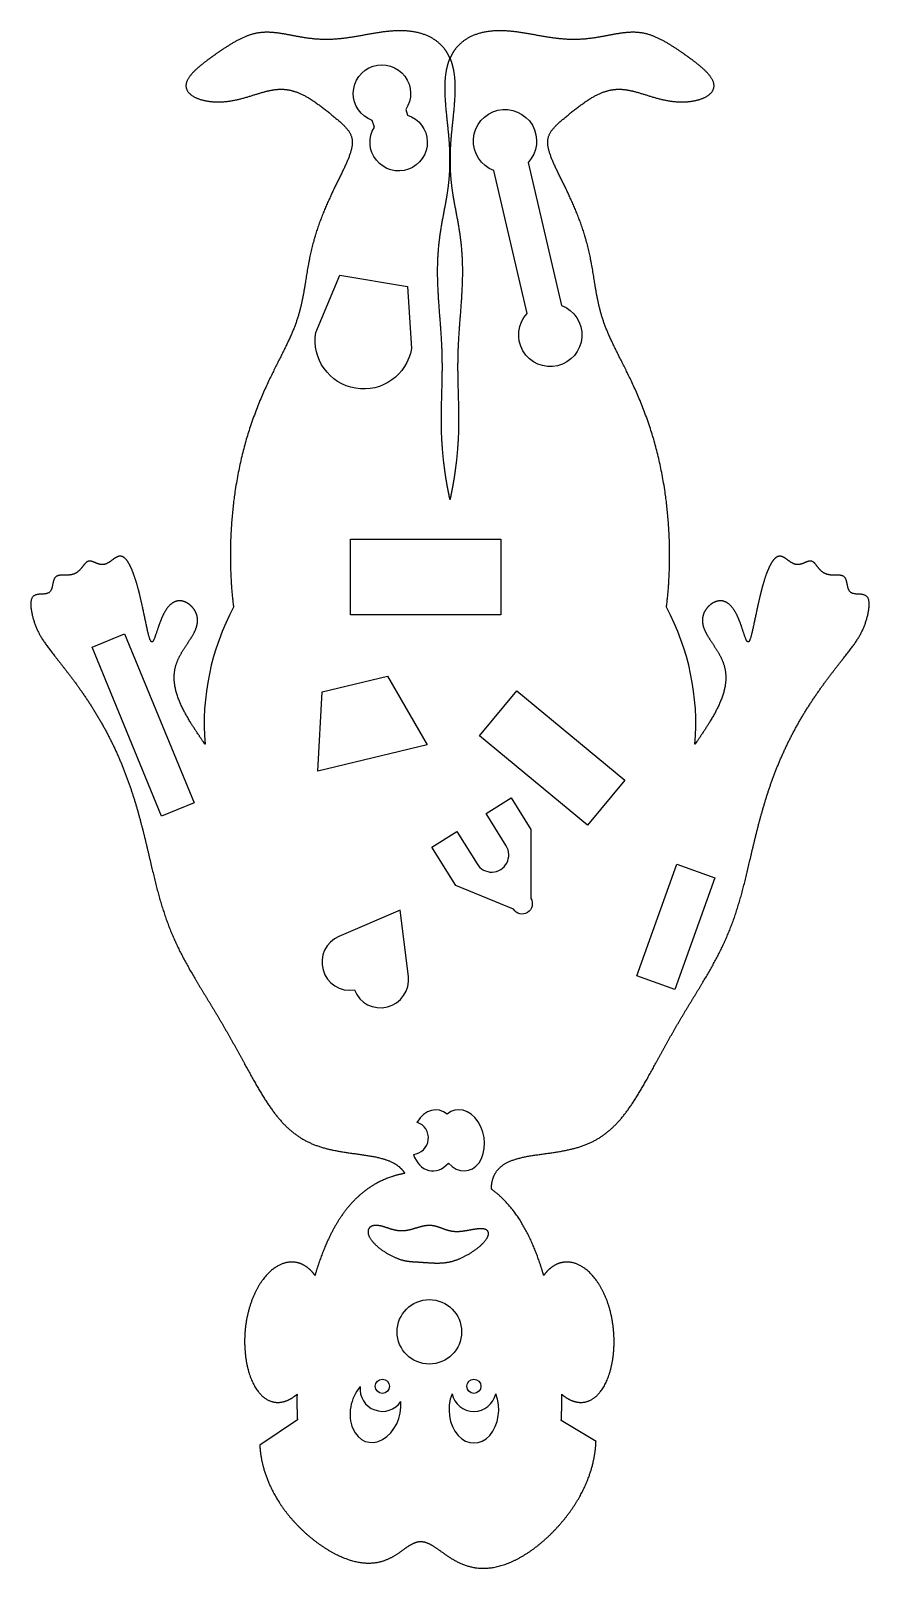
# Model space of a CAD drawing. Header units: millimetres. Extents: x -60 to 60, y -106 to 113.
import ezdxf

# ---------------------------------------------------------------- set-up
doc = ezdxf.new("R2010")
doc.units = ezdxf.units.MM
doc.layers.get('0').update_dxf_attribs({"linetype": 'CONTINUOUS'})

msp = doc.modelspace()

# ---------------------------------------------------------------- linework, layer by layer
for p, q in [((-21.73, -85.1), (-27.09, -88.72)), ((20.79, -88.22), (15.85, -85.19))]:
    msp.add_line(p, q)
for points in [[(-10.76, 98.96), (-11.07, 99.9, -2.921474), (-6.31, 101.45), (-6.06, 100.67, -2.919707)], [(10.99, 72.43), (6.24, 92.77, -3.296663), (11.11, 93.9), (15.86, 73.57, -3.296663)], [(-15.68, 77.86), (-6.06, 76.25), (-5.48, 67.43, -1), (-19.11, 69.72)], [(0.82, -9.04), (-2.58, -3.58), (0.98, -1.36), (3.85, -5.97, 1), (8, -3.39), (5.13, 1.22), (8.7, 3.44), (11.5, -1.07), (11.5, -10.87, -1), (9.03, -12.41)], [(-15.81, -16.28, 0.881247), (-13.62, -23.91, 0.881247), (-5.93, -21.97), (-7.08, -12.54)]]:
    msp.add_lwpolyline(points, format="xyb", close=True)
for points in [[(-14.15, 29.49), (-14.15, 40.28), (7.26, 40.28), (7.26, 29.49)], [(-41.06, 0.83), (-50.95, 24.9), (-46.33, 26.8), (-36.43, 2.73)], [(-18.21, 18.56), (-8.91, 20.79), (-3.26, 10.99), (-18.81, 7.27)], [(24.88, 5.95), (19.57, -0.44), (4.21, 12.3), (9.52, 18.7)], [(26.58, -21.89), (32.29, -5.99), (37.73, -7.94), (32.03, -23.85)]]:
    msp.add_lwpolyline(points, close=True)
for centre, radius in [((-2.94, -72.59), 4.59), ((-9.63, -80.34), 1.01), ((3.4, -80.34), 1.01)]:
    msp.add_circle(centre, radius)
for centre, radius, start, end in [((0, 14), 35, 151.7125, 184.7965), ((0, 14), 35, -4.7965, 28.2875), ((-5.44, -44.98), 2.36, -84.4076, 71.7497), ((-9.63, -80.73), 3.18, 173.655, 326.0633), ((3.4, -80.73), 3.18, 192.0487, 347.9513)]:
    msp.add_arc(centre, radius, start, end)
for centre, major_axis, ratio, start_param, end_param in [((-2.23, -45.33), (0.48, 4.34), 0.738703, 5.825825, 7.297219), ((1.64, -45.31), (-0.85, 4.31), 0.735238, 2.273388, 6.686609), ((-2.23, -45.33), (0.48, 4.34), 0.738703, 2.127559, 3.957453), ((-10.6, -83.66), (1.23, 4.59), 0.74488, 0.991632, 5.157726), ((3.4, -83.66), (0, 4.75), 0.74488, 1.074468, 5.208718)]:
    msp.add_ellipse(centre, major_axis=major_axis, ratio=ratio, start_param=start_param, end_param=end_param)
for points, knots in [([(0, 108.73), (-0.08, 108.93), (-0.36, 109.51), (-0.92, 110.4), (-1.97, 111.43), (-3.69, 112.31), (-5.96, 112.75), (-8.38, 112.7), (-10.84, 112.33), (-13.27, 111.85), (-15.64, 111.47), (-17.96, 111.35), (-20.22, 111.56), (-22.39, 111.98), (-24.44, 112.39), (-26.35, 112.56), (-28.13, 112.3), (-29.88, 111.58), (-31.7, 110.5), (-33.6, 109.19), (-35.49, 107.81), (-37.03, 106.44), (-37.83, 105.12), (-37.56, 103.92), (-36.24, 102.98), (-34.18, 102.46), (-31.8, 102.49), (-29.45, 103.01), (-27.27, 103.76), (-25.26, 104.36), (-23.34, 104.47), (-21.45, 103.92), (-19.57, 102.83), (-17.76, 101.47), (-16.12, 100.13), (-14.8, 98.97), (-13.96, 97.88), (-13.76, 96.6), (-14.22, 94.92), (-15.2, 92.8), (-16.48, 90.28), (-17.79, 87.5), (-18.91, 84.62), (-19.72, 81.79), (-20.26, 79.08), (-20.63, 76.55), (-21.03, 74.17), (-21.59, 71.9), (-22.44, 69.64), (-23.59, 67.24), (-24.99, 64.55), (-26.52, 61.41), (-28.05, 57.69), (-29.44, 53.34), (-30.53, 48.36), (-31.21, 42.87), (-31.37, 38.08), (-31.22, 34.45), (-31, 32.02), (-30.84, 30.75), (-30.82, 30.59)], [-0.6607827, -0.6607827, -0.6607827, -0.6607827, -0.6607827, -0.6607827, -0.6555556, -0.6444444, -0.6333333, -0.6222222, -0.6111111, -0.6, -0.5888889, -0.5777778, -0.5666667, -0.5555556, -0.5444444, -0.5333333, -0.5222222, -0.5111111, -0.5, -0.4888889, -0.4777778, -0.4666667, -0.4555556, -0.4444444, -0.4333333, -0.4222222, -0.4111111, -0.4, -0.3888889, -0.3777778, -0.3666667, -0.3555556, -0.3444444, -0.3333333, -0.3222222, -0.3111111, -0.3, -0.2888889, -0.2777778, -0.2666667, -0.2555556, -0.2444444, -0.2333333, -0.2222222, -0.2111111, -0.2, -0.1888889, -0.1777778, -0.1666667, -0.1555556, -0.1444444, -0.1333333, -0.1222222, -0.1111111, -0.1, -0.0888889, -0.0777778, -0.0666667, -0.0555556, -0.0539272, -0.0539272, -0.0539272, -0.0539272, -0.0539272, -0.0539272]), ([(30.82, 30.59), (30.84, 30.75), (31, 32.02), (31.22, 34.45), (31.37, 38.08), (31.21, 42.87), (30.53, 48.36), (29.44, 53.34), (28.05, 57.69), (26.52, 61.41), (24.99, 64.55), (23.59, 67.24), (22.44, 69.64), (21.59, 71.9), (21.03, 74.17), (20.63, 76.55), (20.26, 79.08), (19.72, 81.79), (18.91, 84.62), (17.79, 87.5), (16.48, 90.28), (15.2, 92.8), (14.22, 94.92), (13.76, 96.6), (13.96, 97.88), (14.8, 98.97), (16.12, 100.13), (17.76, 101.47), (19.57, 102.83), (21.45, 103.92), (23.34, 104.47), (25.26, 104.36), (27.27, 103.76), (29.45, 103.01), (31.8, 102.49), (34.18, 102.46), (36.24, 102.98), (37.56, 103.92), (37.83, 105.12), (37.03, 106.44), (35.49, 107.81), (33.6, 109.19), (31.7, 110.5), (29.88, 111.58), (28.13, 112.3), (26.35, 112.56), (24.44, 112.39), (22.39, 111.98), (20.22, 111.56), (17.96, 111.35), (15.64, 111.47), (13.27, 111.85), (10.84, 112.33), (8.38, 112.7), (5.96, 112.75), (3.69, 112.31), (1.97, 111.43), (0.92, 110.4), (0.36, 109.51), (0.08, 108.93), (0, 108.73)], [0.0539272, 0.0539272, 0.0539272, 0.0539272, 0.0539272, 0.0539272, 0.0555556, 0.0666667, 0.0777778, 0.0888889, 0.1, 0.1111111, 0.1222222, 0.1333333, 0.1444444, 0.1555556, 0.1666667, 0.1777778, 0.1888889, 0.2, 0.2111111, 0.2222222, 0.2333333, 0.2444444, 0.2555556, 0.2666667, 0.2777778, 0.2888889, 0.3, 0.3111111, 0.3222222, 0.3333333, 0.3444444, 0.3555556, 0.3666667, 0.3777778, 0.3888889, 0.4, 0.4111111, 0.4222222, 0.4333333, 0.4444444, 0.4555556, 0.4666667, 0.4777778, 0.4888889, 0.5, 0.5111111, 0.5222222, 0.5333333, 0.5444444, 0.5555556, 0.5666667, 0.5777778, 0.5888889, 0.6, 0.6111111, 0.6222222, 0.6333333, 0.6444444, 0.6555556, 0.6607827, 0.6607827, 0.6607827, 0.6607827, 0.6607827, 0.6607827]), ([(0, 94.94), (-0.01, 95.29), (-0.04, 96.19), (-0.14, 97.68), (-0.37, 99.77), (-0.67, 102.45), (-0.79, 104.95), (-0.62, 106.73), (-0.33, 107.88), (-0.09, 108.52), (0, 108.73)], [-0.71809549, -0.71809549, -0.71809549, -0.71809549, -0.71809549, -0.71809549, -0.71111111, -0.7, -0.68888889, -0.67777778, -0.66666667, -0.66078272, -0.66078272, -0.66078272, -0.66078272, -0.66078272, -0.66078272]), ([(0, 108.73), (0.09, 108.52), (0.33, 107.88), (0.62, 106.73), (0.79, 104.95), (0.67, 102.45), (0.37, 99.77), (0.14, 97.68), (0.04, 96.19), (0.01, 95.29), (0, 94.94)], [0.66078272, 0.66078272, 0.66078272, 0.66078272, 0.66078272, 0.66078272, 0.66666667, 0.67777778, 0.68888889, 0.7, 0.71111111, 0.71809549, 0.71809549, 0.71809549, 0.71809549, 0.71809549, 0.71809549]), ([(0, 93.56), (0, 93.63), (-0.01, 93.9), (-0.01, 94.18), (-0.01, 94.46), (0, 94.73), (0, 94.94)], [-0.723723532, -0.723723532, -0.723723532, -0.723723532, -0.723723532, -0.723723532, -0.722222222, -0.718095492, -0.718095492, -0.718095492, -0.718095492, -0.718095492, -0.718095492]), ([(0, 94.94), (0, 94.73), (0.01, 94.46), (0.01, 94.18), (0.01, 93.9), (0, 93.63), (0, 93.56)], [0.718095492, 0.718095492, 0.718095492, 0.718095492, 0.718095492, 0.718095492, 0.722222222, 0.723723532, 0.723723532, 0.723723532, 0.723723532, 0.723723532, 0.723723532]), ([(-0.58, 49), (-0.67, 49.58), (-0.87, 50.96), (-1.1, 53.04), (-1.25, 55.65), (-1.24, 58.59), (-1.14, 61.44), (-1.07, 64.15), (-1.09, 66.85), (-1.24, 69.62), (-1.48, 72.48), (-1.7, 75.37), (-1.81, 78.24), (-1.73, 81.02), (-1.44, 83.67), (-0.98, 86.21), (-0.49, 88.64), (-0.19, 90.6), (-0.06, 92.1), (-0.01, 93.09), (0, 93.56)], [-0.8966407, -0.8966407, -0.8966407, -0.8966407, -0.8966407, -0.8966407, -0.8888889, -0.8777778, -0.8666667, -0.8555556, -0.8444444, -0.8333333, -0.8222222, -0.8111111, -0.8, -0.7888889, -0.7777778, -0.7666667, -0.7555556, -0.7444444, -0.7333333, -0.7237235, -0.7237235, -0.7237235, -0.7237235, -0.7237235, -0.7237235]), ([(0, 93.56), (0.01, 93.09), (0.06, 92.1), (0.19, 90.6), (0.49, 88.64), (0.98, 86.21), (1.44, 83.67), (1.73, 81.02), (1.81, 78.24), (1.7, 75.37), (1.48, 72.48), (1.24, 69.62), (1.09, 66.85), (1.07, 64.15), (1.14, 61.44), (1.24, 58.59), (1.25, 55.65), (1.1, 53.04), (0.87, 50.96), (0.67, 49.58), (0.58, 49)], [0.7237235, 0.7237235, 0.7237235, 0.7237235, 0.7237235, 0.7237235, 0.7333333, 0.7444444, 0.7555556, 0.7666667, 0.7777778, 0.7888889, 0.8, 0.8111111, 0.8222222, 0.8333333, 0.8444444, 0.8555556, 0.8666667, 0.8777778, 0.8888889, 0.8966407, 0.8966407, 0.8966407, 0.8966407, 0.8966407, 0.8966407]), ([(0, 45.92), (-0.08, 46.28), (-0.21, 46.92), (-0.33, 47.54), (-0.44, 48.15), (-0.54, 48.74), (-0.58, 49)], [-0.904509956, -0.904509956, -0.904509956, -0.904509956, -0.904509956, -0.904509956, -0.9, -0.896640656, -0.896640656, -0.896640656, -0.896640656, -0.896640656, -0.896640656]), ([(0.58, 49), (0.54, 48.74), (0.44, 48.15), (0.33, 47.54), (0.21, 46.92), (0.08, 46.28), (0, 45.92)], [0.896640656, 0.896640656, 0.896640656, 0.896640656, 0.896640656, 0.896640656, 0.9, 0.904509956, 0.904509956, 0.904509956, 0.904509956, 0.904509956, 0.904509956]), ([(-34.88, 11.07), (-35.09, 11.38), (-35.59, 12.1), (-36.35, 13.22), (-37.32, 14.74), (-38.33, 16.61), (-39.06, 18.48), (-39.37, 20.23), (-39.25, 21.83), (-38.74, 23.27), (-37.96, 24.59), (-37.12, 25.8), (-36.38, 26.94), (-35.93, 28.04), (-35.87, 29.09), (-36.2, 30.06), (-36.86, 30.88), (-37.74, 31.46), (-38.7, 31.63), (-39.65, 31.26), (-40.49, 30.31), (-41.16, 28.92), (-41.67, 27.39), (-42.06, 26.13), (-42.37, 25.47), (-42.65, 25.65), (-42.95, 26.67), (-43.31, 28.4), (-43.76, 30.6), (-44.29, 32.94), (-44.91, 35.09), (-45.6, 36.78), (-46.31, 37.77), (-47.04, 38.01), (-47.76, 37.61), (-48.49, 36.95), (-49.27, 36.55), (-50.09, 36.69), (-50.87, 37.13), (-51.52, 37.3), (-52.03, 36.82), (-52.56, 35.97), (-53.31, 35.27), (-54.34, 35.1), (-55.4, 35.2), (-56.18, 35.1), (-56.51, 34.43), (-56.6, 33.45), (-56.87, 32.66), (-57.57, 32.42), (-58.51, 32.48), (-59.32, 32.35), (-59.72, 31.73), (-59.74, 30.68), (-59.51, 29.47), (-59.17, 28.31), (-58.75, 27.26), (-58.22, 26.28), (-57.53, 25.25), (-56.64, 24.09), (-55.55, 22.72), (-54.28, 21.1), (-52.88, 19.23), (-51.42, 17.11), (-49.96, 14.77), (-48.57, 12.25), (-47.29, 9.59), (-46.16, 6.84), (-45.18, 4.04), (-44.35, 1.23), (-43.62, -1.55), (-42.98, -4.26), (-42.38, -6.88), (-41.77, -9.39), (-41.11, -11.77), (-40.37, -14.02), (-39.54, -16.15), (-38.6, -18.18), (-37.57, -20.14), (-36.47, -22.06), (-35.31, -23.97), (-34.12, -25.9), (-32.93, -27.87), (-31.76, -29.88), (-30.61, -31.94), (-29.48, -34.01), (-28.37, -36.05), (-27.26, -38.02), (-26.13, -39.88), (-24.95, -41.56), (-23.7, -43.04), (-22.34, -44.29), (-20.86, -45.28), (-19.23, -46.04), (-17.44, -46.58), (-15.52, -46.95), (-13.5, -47.23), (-11.46, -47.49), (-9.52, -47.87), (-8.08, -48.41), (-7.19, -49.03), (-6.71, -49.59), (-6.49, -49.94), (-6.45, -50.01)], [-0.867445, -0.867445, -0.867445, -0.867445, -0.867445, -0.867445, -0.8608696, -0.8521739, -0.8434783, -0.8347826, -0.826087, -0.8173913, -0.8086957, -0.8, -0.7913043, -0.7826087, -0.773913, -0.7652174, -0.7565217, -0.7478261, -0.7391304, -0.7304348, -0.7217391, -0.7130435, -0.7043478, -0.6956522, -0.6869565, -0.6782609, -0.6695652, -0.6608696, -0.6521739, -0.6434783, -0.6347826, -0.626087, -0.6173913, -0.6086957, -0.6, -0.5913043, -0.5826087, -0.573913, -0.5652174, -0.5565217, -0.5478261, -0.5391304, -0.5304348, -0.5217391, -0.5130435, -0.5043478, -0.4956522, -0.4869565, -0.4782609, -0.4695652, -0.4608696, -0.4521739, -0.4434783, -0.4347826, -0.426087, -0.4173913, -0.4086957, -0.4, -0.3913043, -0.3826087, -0.373913, -0.3652174, -0.3565217, -0.3478261, -0.3391304, -0.3304348, -0.3217391, -0.3130435, -0.3043478, -0.2956522, -0.2869565, -0.2782609, -0.2695652, -0.2608696, -0.2521739, -0.2434783, -0.2347826, -0.226087, -0.2173913, -0.2086957, -0.2, -0.1913043, -0.1826087, -0.173913, -0.1652174, -0.1565217, -0.1478261, -0.1391304, -0.1304348, -0.1217391, -0.1130435, -0.1043478, -0.0956522, -0.0869565, -0.0782609, -0.0695652, -0.0608696, -0.0521739, -0.0434783, -0.0347826, -0.026087, -0.0173913, -0.0150859, -0.0150859, -0.0150859, -0.0150859, -0.0150859, -0.0150859]), ([(5.89, -52.26), (5.89, -52.04), (5.93, -51.4), (6.12, -50.47), (6.67, -49.43), (7.83, -48.5), (9.52, -47.87), (11.46, -47.49), (13.5, -47.23), (15.52, -46.95), (17.44, -46.58), (19.23, -46.04), (20.86, -45.28), (22.34, -44.29), (23.7, -43.04), (24.95, -41.56), (26.13, -39.88), (27.26, -38.02), (28.37, -36.05), (29.48, -34.01), (30.61, -31.94), (31.76, -29.88), (32.93, -27.87), (34.12, -25.9), (35.31, -23.97), (36.47, -22.06), (37.57, -20.14), (38.6, -18.18), (39.54, -16.15), (40.37, -14.02), (41.11, -11.77), (41.77, -9.39), (42.38, -6.88), (42.98, -4.26), (43.62, -1.55), (44.35, 1.23), (45.18, 4.04), (46.16, 6.84), (47.29, 9.59), (48.57, 12.25), (49.96, 14.77), (51.42, 17.11), (52.88, 19.23), (54.28, 21.1), (55.55, 22.72), (56.64, 24.09), (57.53, 25.25), (58.22, 26.28), (58.75, 27.26), (59.17, 28.31), (59.51, 29.47), (59.74, 30.68), (59.72, 31.73), (59.32, 32.35), (58.51, 32.48), (57.57, 32.42), (56.87, 32.66), (56.6, 33.45), (56.51, 34.43), (56.18, 35.1), (55.4, 35.2), (54.34, 35.1), (53.31, 35.27), (52.56, 35.97), (52.03, 36.82), (51.52, 37.3), (50.87, 37.13), (50.09, 36.69), (49.27, 36.55), (48.49, 36.95), (47.76, 37.61), (47.04, 38.01), (46.31, 37.77), (45.6, 36.78), (44.91, 35.09), (44.29, 32.94), (43.76, 30.6), (43.31, 28.4), (42.95, 26.67), (42.65, 25.65), (42.37, 25.47), (42.06, 26.13), (41.67, 27.39), (41.16, 28.92), (40.49, 30.31), (39.65, 31.26), (38.7, 31.63), (37.74, 31.46), (36.86, 30.88), (36.2, 30.06), (35.87, 29.09), (35.93, 28.04), (36.38, 26.94), (37.12, 25.8), (37.96, 24.59), (38.74, 23.27), (39.25, 21.83), (39.37, 20.23), (39.06, 18.48), (38.33, 16.61), (37.32, 14.74), (36.35, 13.22), (35.59, 12.1), (35.09, 11.38), (34.88, 11.07)], [0.004133, 0.004133, 0.004133, 0.004133, 0.004133, 0.004133, 0.0086957, 0.0173913, 0.026087, 0.0347826, 0.0434783, 0.0521739, 0.0608696, 0.0695652, 0.0782609, 0.0869565, 0.0956522, 0.1043478, 0.1130435, 0.1217391, 0.1304348, 0.1391304, 0.1478261, 0.1565217, 0.1652174, 0.173913, 0.1826087, 0.1913043, 0.2, 0.2086957, 0.2173913, 0.226087, 0.2347826, 0.2434783, 0.2521739, 0.2608696, 0.2695652, 0.2782609, 0.2869565, 0.2956522, 0.3043478, 0.3130435, 0.3217391, 0.3304348, 0.3391304, 0.3478261, 0.3565217, 0.3652174, 0.373913, 0.3826087, 0.3913043, 0.4, 0.4086957, 0.4173913, 0.426087, 0.4347826, 0.4434783, 0.4521739, 0.4608696, 0.4695652, 0.4782609, 0.4869565, 0.4956522, 0.5043478, 0.5130435, 0.5217391, 0.5304348, 0.5391304, 0.5478261, 0.5565217, 0.5652174, 0.573913, 0.5826087, 0.5913043, 0.6, 0.6086957, 0.6173913, 0.626087, 0.6347826, 0.6434783, 0.6521739, 0.6608696, 0.6695652, 0.6782609, 0.6869565, 0.6956522, 0.7043478, 0.7130435, 0.7217391, 0.7304348, 0.7391304, 0.7478261, 0.7565217, 0.7652174, 0.773913, 0.7826087, 0.7913043, 0.8, 0.8086957, 0.8173913, 0.826087, 0.8347826, 0.8434783, 0.8521739, 0.8608696, 0.867445, 0.867445, 0.867445, 0.867445, 0.867445, 0.867445]), ([(-6.45, -50.01), (-6.91, -50.11), (-8.46, -50.47), (-10.87, -51.41), (-13.73, -53.44), (-16.13, -56.64), (-17.73, -60.06), (-18.65, -62.64), (-19.11, -64.16), (-19.23, -64.55)], [0.0389371, 0.0389371, 0.0389371, 0.0389371, 0.0389371, 0.0389371, 0.0666667, 0.1333333, 0.2, 0.2666667, 0.2894283, 0.2894283, 0.2894283, 0.2894283, 0.2894283, 0.2894283]), ([(13.35, -64.55), (13.23, -64.16), (12.77, -62.64), (11.85, -60.06), (10.57, -57.33), (8.95, -54.97), (7.24, -53.28), (6.16, -52.46), (5.89, -52.26)], [-0.2894283, -0.2894283, -0.2894283, -0.2894283, -0.2894283, -0.2894283, -0.2666667, -0.2, -0.1333333, -0.1115781, -0.1115781, -0.1115781, -0.1115781, -0.1115781, -0.1115781]), ([(-19.23, -64.55), (-19.4, -64.3), (-19.86, -63.74), (-20.68, -63.03), (-21.95, -62.49), (-23.69, -62.61), (-25.51, -63.66), (-27.13, -65.56), (-28.39, -68.14), (-29.17, -71.18), (-29.38, -74.42), (-29.02, -77.51), (-28.13, -80.14), (-26.79, -82), (-25.17, -82.83), (-23.76, -82.7), (-22.72, -82.2), (-22.07, -81.72), (-21.78, -81.48)], [-0.834439, -0.834439, -0.834439, -0.834439, -0.834439, -0.834439, -0.8, -0.75, -0.7, -0.65, -0.6, -0.55, -0.5, -0.45, -0.4, -0.35, -0.3, -0.25, -0.2, -0.1598821, -0.1598821, -0.1598821, -0.1598821, -0.1598821, -0.1598821]), ([(15.9, -81.48), (16.19, -81.72), (16.84, -82.2), (17.89, -82.7), (19.29, -82.83), (20.91, -82), (22.25, -80.14), (23.15, -77.51), (23.5, -74.42), (23.29, -71.18), (22.51, -68.14), (21.25, -65.56), (19.63, -63.66), (17.81, -62.61), (16.07, -62.49), (14.8, -63.03), (13.99, -63.74), (13.53, -64.3), (13.35, -64.55)], [0.1598821, 0.1598821, 0.1598821, 0.1598821, 0.1598821, 0.1598821, 0.2, 0.25, 0.3, 0.35, 0.4, 0.45, 0.5, 0.55, 0.6, 0.65, 0.7, 0.75, 0.8, 0.834439, 0.834439, 0.834439, 0.834439, 0.834439, 0.834439]), ([(15.85, -85.19), (15.85, -85.17), (15.89, -84.46), (15.91, -83.73), (15.92, -82.99), (15.92, -82.23), (15.9, -81.48)], [-0.53451664, -0.53451664, -0.53451664, -0.53451664, -0.53451664, -0.53451664, -0.53333333, -0.48603847, -0.48603847, -0.48603847, -0.48603847, -0.48603847, -0.48603847])]:
    msp.add_open_spline(points, degree=5, knots=knots)
for points in [[(-2.94, -57.44), (-2.79, -57.44), (-2.5, -57.46), (-2.08, -57.53), (-1.53, -57.7), (-0.84, -57.98), (-0.12, -58.23), (0.64, -58.36), (1.45, -58.34), (2.3, -58.21), (3.16, -58.04), (3.98, -57.9), (4.71, -57.87), (5.26, -58.03), (5.55, -58.38), (5.5, -58.91), (5.09, -59.59), (4.37, -60.34), (3.41, -61.08), (2.32, -61.75), (1.2, -62.28), (0.12, -62.63), (-0.93, -62.79), (-1.98, -62.81), (-3, -62.75), (-3.97, -62.68), (-4.83, -62.62), (-5.62, -62.59), (-6.42, -62.49), (-7.4, -62.2), (-8.49, -61.71), (-9.62, -61.03), (-10.63, -60.23), (-11.37, -59.39), (-11.74, -58.61), (-11.7, -57.98), (-11.34, -57.56), (-10.74, -57.38), (-10.03, -57.44), (-9.28, -57.67), (-8.5, -57.94), (-7.71, -58.17), (-6.91, -58.26), (-6.1, -58.18), (-5.28, -57.96), (-4.47, -57.7), (-3.84, -57.53), (-3.38, -57.46), (-3.09, -57.44), (-2.94, -57.44)], [(-21.78, -81.48), (-21.8, -82.23), (-21.8, -82.97), (-21.79, -83.7), (-21.77, -84.41), (-21.73, -85.1)], [(-27.09, -88.72), (-27.06, -89.23), (-26.96, -90.22), (-26.69, -91.69), (-26.1, -93.61), (-25, -95.92), (-23.54, -98.15), (-21.74, -100.23), (-19.67, -102.12), (-17.41, -103.72), (-15.08, -104.91), (-12.8, -105.56), (-10.7, -105.61), (-8.86, -105.09), (-7.32, -104.14), (-6.03, -103.12), (-4.87, -102.42), (-3.75, -102.32), (-2.52, -102.92), (-1.12, -103.98), (0.52, -105.15), (2.43, -106.05), (4.57, -106.41), (6.88, -106.13), (9.27, -105.23), (11.63, -103.8), (13.85, -101.98), (15.85, -99.9), (17.56, -97.68), (18.93, -95.37), (19.94, -93.01), (20.46, -91.11), (20.69, -89.67), (20.77, -88.71), (20.79, -88.22)]]:
    msp.add_open_spline(points, degree=5)

doc.saveas('drawing.dxf')
